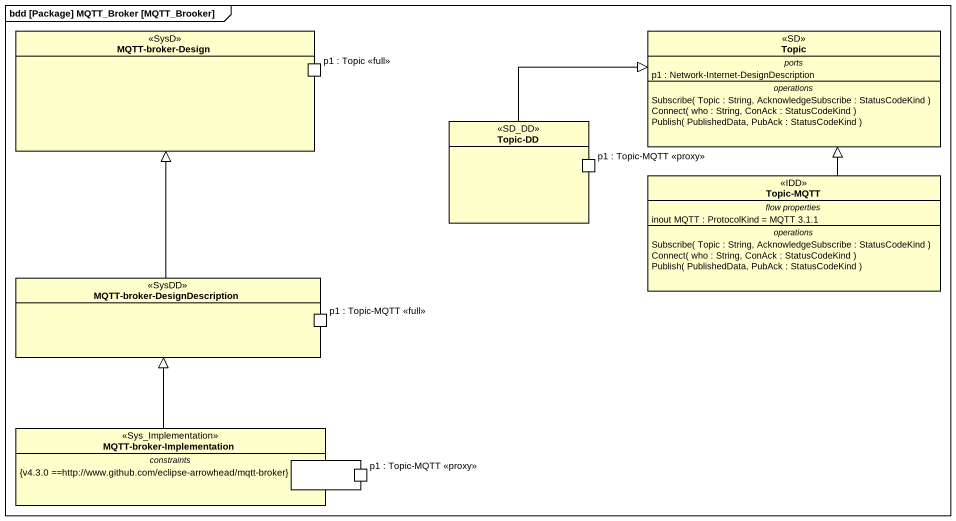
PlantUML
@startuml
mainframe bdd [Package] MQTT_Broker [MQTT_Brooker]
allowmixing
hide circle
hide empty members
rectangle "MQTT-broker-Design" as MQTT_broker_Design <<SysD>> {
  port "p1 : Topic <<full>>" as p1_Topic_full
}
class Topic <<SD>> {
  -- ports --
  p1 : Network-Internet-DesignDescription
  -- operations --
  Subscribe( Topic : String, AcknowledgeSubscribe : StatusCodeKind )
  Connect( who : String, ConAck : StatusCodeKind )
  Publish( PublishedData, PubAck : StatusCodeKind )
}
rectangle "Topic-DD" as Topic_DD <<SD_DD>> {
  port "p1 : Topic-MQTT <<proxy>>" as p1_Topic_MQTT_proxy
}
class "Topic-MQTT" as Topic_MQTT <<IDD>> {
  -- flow properties --
  inout MQTT : ProtocolKind = MQTT 3.1.1
  -- operations --
  Subscribe( Topic : String, AcknowledgeSubscribe : StatusCodeKind )
  Connect( who : String, ConAck : StatusCodeKind )
  Publish( PublishedData, PubAck : StatusCodeKind )
}
rectangle "MQTT-broker-DesignDescription" as MQTT_broker <<SysDD>> {
  port "p1 : Topic-MQTT <<full>>" as p1_Topic_MQTT_full
}
class "MQTT-broker-Implementation" as MQTT_broker_Implementation <<Sys_Implementation>> {
  -- constraints --
  {v4.3.0 ==http://www.github.com/eclipse-arrowhead/mqtt-broker}
}
rectangle "p1 : Topic-MQTT <<proxy>>" as p1_Topic_MQTT_proxy_2
Topic_DD -right-|> Topic
Topic_MQTT -up-|> Topic
MQTT_broker -up-|> MQTT_broker_Design
MQTT_broker_Implementation -up-|> MQTT_broker
@enduml
